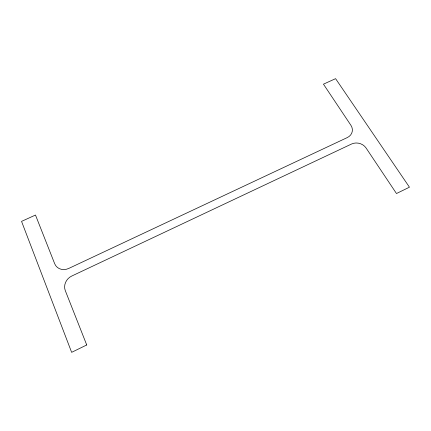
<?xml version="1.0" encoding="UTF-8"?>
<svg xmlns="http://www.w3.org/2000/svg" width="431" height="431" viewBox="0 0 431 431"><rect width="100%" height="100%" fill="white"/><g stroke="black" fill="none" stroke-linecap="round" stroke-linejoin="round"><path stroke-width="0.65" d="M86.728 344.967L71.643 352.342L21.55 221.383L35.487 215.047L54.683 263.724A11.325 10.096 -37.6 0 0 68.728 268.443L347.289 137.575A10.463 9.019 10.4 0 0 350.915 125.297L323.455 84.169L335.587 78.657L409.45 187.189L396.477 193.53L366.07 147.995A10.7 9.299 13.7 0 0 351.54 144.024L71.783 276.023A11.572 10.452 -41.7 0 0 65.313 290.683L86.728 344.967"/></g></svg>
